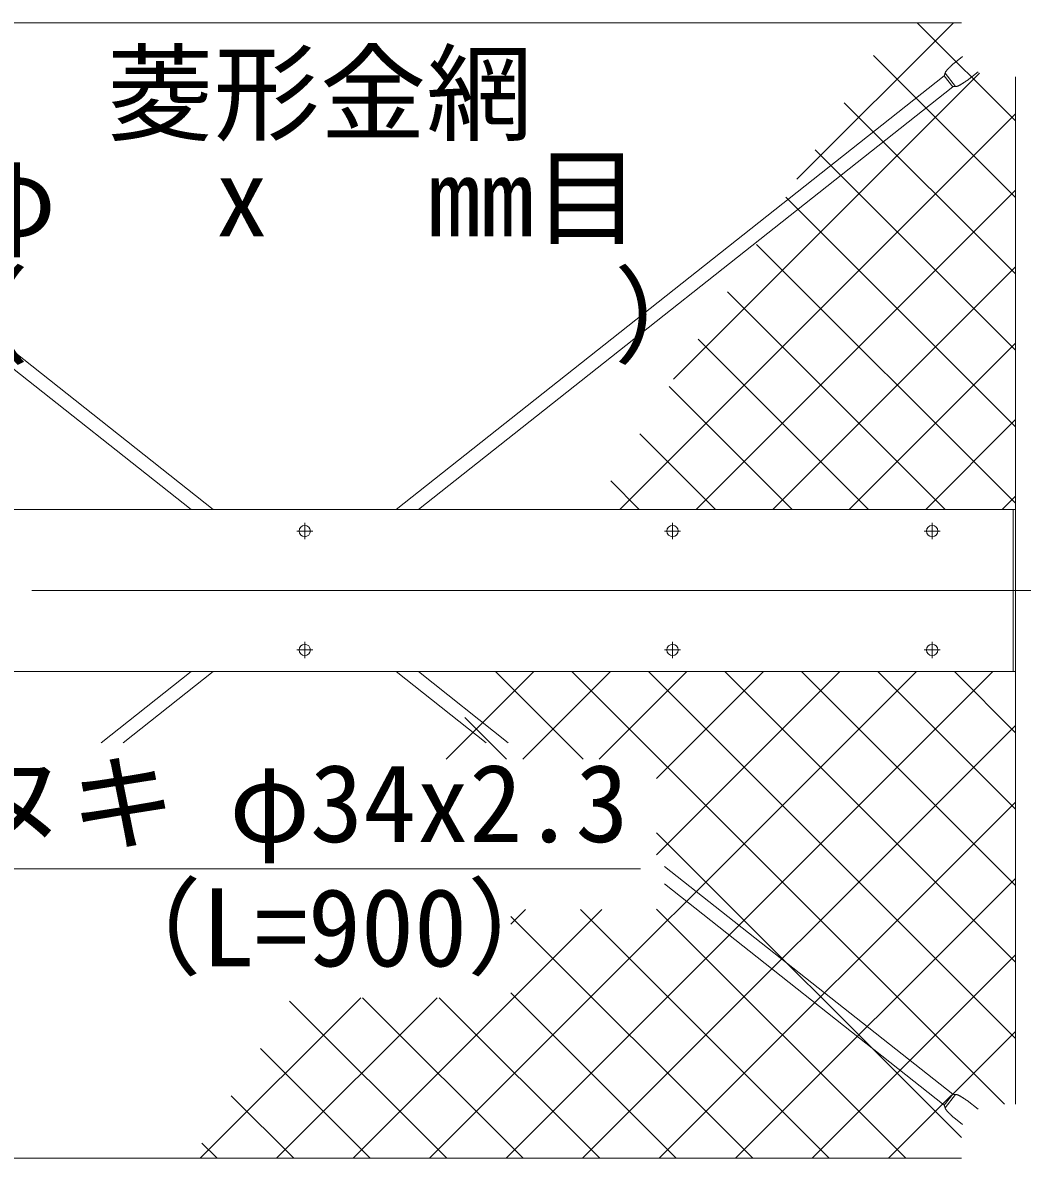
# Model space of a CAD drawing. Units: millimetres, scale not verified. Extents: x -6300 to 6300, y -4455 to 4455.
# Drawn here: x -1703 to -779, y -628 to 422 of the extents above; entities that cross this region are included whole.
import ezdxf
from ezdxf.enums import TextEntityAlignment as Align

# ---------------------------------------------------------------- set-up
doc = ezdxf.new("R2010")
doc.units = ezdxf.units.MM
doc.header["$LTSCALE"] = 30
doc.linetypes.add('USER1', pattern=[50.8, 31.75, -6.35, 6.35, -6.35])
for name, color, linetype, lineweight in [('0-1_D-STR1', 1, 'Continuous', 18), ('0-2_D-BMK', 2, 'USER1', 13), ('0-6_D-STR-DIM', 7, 'Continuous', 9), ('0-8_D-STR-TXT', 7, 'Continuous', 9), ('0-9_D-STR3', 3, 'Continuous', 13), ('0-A_D-STR2', 7, 'Continuous', 9)]:
    doc.layers.add(name, color=color, linetype=linetype, lineweight=lineweight)
doc.styles.add('ＭＳ ゴシック', font='')
doc.styles.get('ＭＳ ゴシック').set_extended_font_data('MS Gothic')

msp = doc.modelspace()

# ---------------------------------------------------------------- linework, layer by layer
at = {"layer": '0-1_D-STR1'}
for p, q in [((-835.41, 422.16), (-2049.41, 422.16)), ((-785.41, 372.16), (-785.41, -577.84)), ((-2099.41, -27.84), (-785.41, -27.84)), ((-787.41, -27.84), (-787.41, -177.84)), ((-2099.41, -177.84), (-785.41, -177.84)), ((-835.41, -627.84), (-2049.41, -627.84))]:
    msp.add_line(p, q, dxfattribs=at)
at = {"layer": '0-2_D-BMK'}
for p, q in [((-1442.41, -40.4), (-1442.41, -55.28)), ((-1102.41, -40.4), (-1102.41, -55.28)), ((-862.41, -40.4), (-862.41, -55.28)), ((-1434.97, -47.84), (-1449.85, -47.84)), ((-1094.97, -47.84), (-1109.85, -47.84)), ((-854.97, -47.84), (-869.85, -47.84)), ((-1442.41, -165.28), (-1442.41, -150.4)), ((-1102.41, -165.28), (-1102.41, -150.4)), ((-862.41, -165.28), (-862.41, -150.4)), ((-1434.97, -157.84), (-1449.85, -157.84)), ((-1094.97, -157.84), (-1109.85, -157.84)), ((-854.97, -157.84), (-869.85, -157.84))]:
    msp.add_line(p, q, dxfattribs=at)
at = {"layer": '0-6_D-STR-DIM'}
msp.add_line((-1694.66, -102.84), (-179.41, -102.84), dxfattribs=at)
msp.add_line((-1694.66, -102.84), (-179.41, -102.84), dxfattribs=at)
at = {"layer": '0-8_D-STR-TXT'}
msp.add_lwpolyline([(-1132.08, -360.09), (-2026.61, -360.09), (-2158.44, -121.59)], dxfattribs=at)
at = {"layer": '0-9_D-STR3'}
for p, q in [((-834.28, 391.03), (-842.5, 384.53)), ((-2033.61, 372.98), (-1526.98, -27.84)), ((-851.21, 372.98), (-1357.85, -27.84)), ((-851.21, 372.98), (-843.33, 363.02)), ((-850.55, 375.37), (-840.86, 363.12)), ((-820.04, 376.79), (-830.09, 368.85)), ((-2041.49, 363.02), (-1547.45, -27.84)), ((-843.33, 363.02), (-1337.38, -27.84)), ((-1547.45, -177.84), (-1630.56, -243.59)), ((-1526.98, -177.84), (-1610.09, -243.59)), ((-1357.85, -177.84), (-1274.73, -243.59)), ((-1337.38, -177.84), (-1254.26, -243.59)), ((-1109.72, -357.95), (-843.33, -568.7)), ((-1109.72, -374.14), (-851.21, -578.66)), ((-843.33, -568.7), (-851.21, -578.66)), ((-840.86, -568.79), (-850.55, -581.04)), ((-820.04, -582.47), (-830.09, -574.52)), ((-834.28, -596.71), (-842.5, -590.2))]:
    msp.add_line(p, q, dxfattribs=at)
for points in [[(-851.21, 372.98), (-851.15, 373.22), (-851.09, 373.46), (-851.03, 373.7), (-850.97, 373.94), (-850.91, 374.18), (-850.84, 374.42), (-850.77, 374.65), (-850.71, 374.89), (-850.63, 375.12), (-850.55, 375.36), (-850.47, 375.59), (-850.38, 375.81), (-850.28, 376.04), (-850.18, 376.26), (-850.07, 376.47), (-849.96, 376.69), (-849.84, 376.9), (-849.71, 377.11), (-849.58, 377.31), (-849.44, 377.51), (-849.3, 377.71), (-849.15, 377.91), (-849, 378.11), (-848.84, 378.3), (-848.69, 378.49), (-848.52, 378.68), (-848.36, 378.87), (-848.19, 379.05), (-848.02, 379.24), (-847.85, 379.42), (-847.68, 379.6), (-847.5, 379.78), (-847.33, 379.96), (-847.15, 380.14), (-846.97, 380.31), (-846.8, 380.49), (-846.62, 380.67), (-846.44, 380.84), (-846.26, 381.02)], [(-846.26, 381.02), (-846.09, 381.19), (-845.91, 381.36), (-845.73, 381.53), (-845.56, 381.71), (-845.38, 381.88), (-845.2, 382.05), (-845.02, 382.22), (-844.84, 382.39), (-844.67, 382.56), (-844.49, 382.73), (-844.31, 382.89), (-844.13, 383.06), (-843.95, 383.23), (-843.77, 383.39), (-843.59, 383.56), (-843.41, 383.72), (-843.23, 383.88), (-843.05, 384.05), (-842.86, 384.21), (-842.68, 384.37), (-842.5, 384.53)], [(-834.37, 365.99), (-834.16, 366.12), (-833.96, 366.25), (-833.75, 366.38), (-833.54, 366.52), (-833.33, 366.65), (-833.12, 366.78), (-832.92, 366.92), (-832.71, 367.05), (-832.51, 367.19), (-832.3, 367.32), (-832.1, 367.46), (-831.89, 367.59), (-831.69, 367.73), (-831.49, 367.87), (-831.29, 368), (-831.09, 368.14), (-830.88, 368.28), (-830.68, 368.42), (-830.48, 368.56), (-830.29, 368.7), (-830.09, 368.85)], [(-843.33, 363.02), (-843.08, 363.03), (-842.84, 363.03), (-842.59, 363.03), (-842.34, 363.04), (-842.1, 363.04), (-841.85, 363.05), (-841.6, 363.06), (-841.36, 363.07), (-841.11, 363.09), (-840.87, 363.11), (-840.63, 363.14), (-840.38, 363.18), (-840.14, 363.22), (-839.91, 363.27), (-839.67, 363.33), (-839.44, 363.39), (-839.2, 363.46), (-838.97, 363.53), (-838.74, 363.62), (-838.51, 363.7), (-838.28, 363.8), (-838.06, 363.89), (-837.83, 363.99), (-837.61, 364.1), (-837.39, 364.21), (-837.17, 364.32), (-836.95, 364.44), (-836.73, 364.56), (-836.51, 364.68), (-836.29, 364.81), (-836.08, 364.94), (-835.86, 365.06), (-835.65, 365.19), (-835.43, 365.33), (-835.22, 365.46), (-835.01, 365.59), (-834.8, 365.72), (-834.59, 365.85), (-834.37, 365.99)], [(-843.33, -568.7), (-843.08, -568.7), (-842.84, -568.7), (-842.59, -568.71), (-842.34, -568.71), (-842.1, -568.72), (-841.85, -568.73), (-841.6, -568.74), (-841.36, -568.75), (-841.11, -568.77), (-840.87, -568.79), (-840.63, -568.82), (-840.38, -568.85), (-840.14, -568.89), (-839.91, -568.94), (-839.67, -569), (-839.44, -569.06), (-839.2, -569.13), (-838.97, -569.21), (-838.74, -569.29), (-838.51, -569.38), (-838.28, -569.47), (-838.06, -569.57), (-837.83, -569.67), (-837.61, -569.78), (-837.39, -569.89), (-837.17, -570), (-836.95, -570.12), (-836.73, -570.24), (-836.51, -570.36), (-836.29, -570.48), (-836.08, -570.61), (-835.86, -570.74), (-835.65, -570.87), (-835.43, -571), (-835.22, -571.13), (-835.01, -571.26), (-834.8, -571.4), (-834.59, -571.53), (-834.37, -571.66)], [(-834.37, -571.66), (-834.16, -571.79), (-833.96, -571.93), (-833.75, -572.06), (-833.54, -572.19), (-833.33, -572.33), (-833.12, -572.46), (-832.92, -572.59), (-832.71, -572.73), (-832.51, -572.86), (-832.3, -573), (-832.1, -573.13), (-831.89, -573.27), (-831.69, -573.4), (-831.49, -573.54), (-831.29, -573.68), (-831.09, -573.82), (-830.88, -573.96), (-830.68, -574.1), (-830.48, -574.24), (-830.29, -574.38), (-830.09, -574.52)], [(-851.21, -578.66), (-851.15, -578.89), (-851.09, -579.13), (-851.03, -579.37), (-850.97, -579.61), (-850.91, -579.85), (-850.84, -580.09), (-850.77, -580.33), (-850.71, -580.56), (-850.63, -580.8), (-850.55, -581.03), (-850.47, -581.26), (-850.38, -581.49), (-850.28, -581.71), (-850.18, -581.93), (-850.07, -582.15), (-849.96, -582.36), (-849.84, -582.57), (-849.71, -582.78), (-849.58, -582.99), (-849.44, -583.19), (-849.3, -583.39), (-849.15, -583.59), (-849, -583.78), (-848.84, -583.98), (-848.69, -584.17), (-848.52, -584.36), (-848.36, -584.54), (-848.19, -584.73), (-848.02, -584.91), (-847.85, -585.09), (-847.68, -585.28), (-847.5, -585.46), (-847.33, -585.63), (-847.15, -585.81), (-846.97, -585.99), (-846.8, -586.17), (-846.62, -586.34), (-846.44, -586.52), (-846.26, -586.69)], [(-846.26, -586.69), (-846.09, -586.86), (-845.91, -587.04), (-845.73, -587.21), (-845.56, -587.38), (-845.38, -587.55), (-845.2, -587.72), (-845.02, -587.89), (-844.84, -588.06), (-844.67, -588.23), (-844.49, -588.4), (-844.31, -588.57), (-844.13, -588.73), (-843.95, -588.9), (-843.77, -589.07), (-843.59, -589.23), (-843.41, -589.39), (-843.23, -589.56), (-843.05, -589.72), (-842.86, -589.88), (-842.68, -590.04), (-842.5, -590.2)]]:
    msp.add_lwpolyline(points, dxfattribs=at)
for centre in [(-1442.41, -47.84), (-1102.41, -47.84), (-862.41, -47.84), (-1442.41, -157.84), (-1102.41, -157.84), (-862.41, -157.84)]:
    msp.add_circle(centre, 5.25, dxfattribs=at)
at = {"layer": '0-A_D-STR2'}
for p, q in [((-987.41, 277.4), (-842.65, 422.16)), ((-785.41, 331.37), (-876.21, 422.16)), ((-785.41, 260.65), (-916.71, 391.96)), ((-1101.41, 92.7), (-818.68, 375.43)), ((-785.41, 189.94), (-943.7, 348.23)), ((-1151.23, -27.84), (-785.41, 337.98)), ((-785.41, 119.23), (-970.68, 304.51)), ((-1080.52, -27.84), (-785.41, 267.27)), ((-785.41, 48.52), (-997.67, 260.78)), ((-785.41, -22.19), (-1024.66, 217.06)), ((-1009.81, -27.84), (-785.41, 196.56)), ((-850.47, -27.84), (-1051.64, 173.33)), ((-921.18, -27.84), (-1078.63, 129.61)), ((-939.1, -27.84), (-785.41, 125.85)), ((-991.89, -27.84), (-1105.61, 85.88)), ((-868.39, -27.84), (-785.41, 55.14)), ((-1062.6, -27.84), (-1132.6, 42.16)), ((-1133.31, -27.84), (-1159.58, -1.57)), ((-797.68, -27.84), (-785.41, -15.57)), ((-1326.97, -627.84), (-876.97, -177.84)), ((-1311.59, -258.91), (-1230.52, -177.84)), ((-1185.08, -258.91), (-1266.16, -177.84)), ((-1256.25, -627.84), (-806.25, -177.84)), ((-1240.88, -258.91), (-1159.81, -177.84)), ((-795.45, -577.84), (-1195.45, -177.84)), ((-1170.17, -258.91), (-1089.1, -177.84)), ((-785.41, -517.16), (-1124.74, -177.84)), ((-1117.2, -276.65), (-1018.39, -177.84)), ((-1117.2, -347.36), (-947.68, -177.84)), ((-785.41, -446.45), (-1054.03, -177.84)), ((-785.41, -375.74), (-983.31, -177.84)), ((-785.41, -305.03), (-912.6, -177.84)), ((-785.41, -234.32), (-841.89, -177.84)), ((-1255.79, -258.91), (-1294.45, -220.25)), ((-1185.54, -627.84), (-785.41, -227.7)), ((-1114.83, -627.84), (-785.41, -298.42)), ((-835.41, -608.58), (-1117.2, -326.8)), ((-1044.12, -627.84), (-785.41, -369.13)), ((-1397.68, -627.84), (-1167.78, -397.94)), ((-1251.99, -411.44), (-1238.49, -397.94)), ((-957.58, -627.84), (-1187.48, -397.94)), ((-886.87, -627.84), (-1117.2, -397.51)), ((-1028.29, -627.84), (-1251.99, -404.14)), ((-973.41, -627.84), (-785.41, -439.84)), ((-1539.1, -627.84), (-1390.61, -479.35)), ((-1468.39, -627.84), (-1319.9, -479.35)), ((-1311.13, -627.84), (-1456.43, -482.54)), ((-1240.42, -627.84), (-1388.9, -479.35)), ((-1169.71, -627.84), (-1318.19, -479.35)), ((-1099, -627.84), (-1251.99, -474.85)), ((-902.7, -627.84), (-785.41, -510.55)), ((-1381.84, -627.84), (-1483.41, -526.27)), ((-1452.55, -627.84), (-1510.4, -569.99)), ((-1523.26, -627.84), (-1537.38, -613.72))]:
    msp.add_line(p, q, dxfattribs=at)

# ---------------------------------------------------------------- texts
at = {"layer": '0-8_D-STR-TXT', "style": 'ＭＳ ゴシック'}
for s, p in [('菱形金網', (-1625.15, 299.14)), ('φ   x   mm目', (-1746.98, 203.12)), ('（\u3000\u3000   \u3000\u3000）', (-1795.71, 93.47)), ('カンヌキ φ34x2.3', (-1954.8, -357.12)), ('（L=900）', (-1636.1, -471.99))]:
    msp.add_text(s, height=72.14, dxfattribs=at).set_placement(p, align=Align.BOTTOM_LEFT)

doc.saveas('drawing.dxf')
